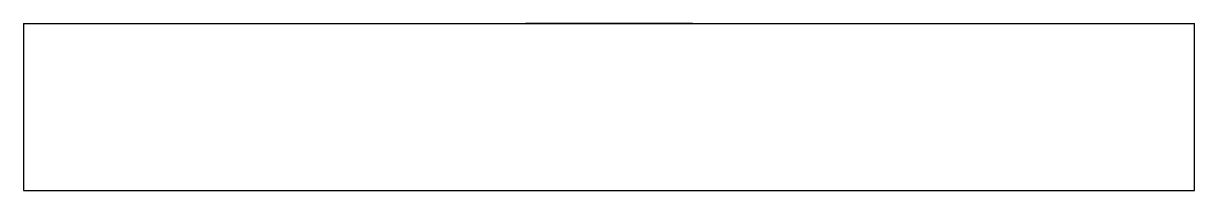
# Model space of a CAD drawing. Header units: millimetres. Extents: x 0 to 70, y 0 to 10.
import ezdxf

# ---------------------------------------------------------------- set-up
doc = ezdxf.new("R2010")
doc.units = ezdxf.units.MM
doc.header["$MEASUREMENT"] = 0

msp = doc.modelspace()

# ---------------------------------------------------------------- linework, layer by layer
for p, q in [((0, 10), (10, 10)), ((0, 10), (0, 0)), ((10, 10), (20, 10)), ((20, 10), (30, 10)), ((40, 10), (30, 10)), ((30, 10), (40, 10)), ((40, 10), (50, 10)), ((50, 10), (60, 10)), ((60, 10), (70, 10)), ((0, 0), (10, 0)), ((10, 0), (20, 0)), ((20, 0), (30, 0)), ((30, 0), (40, 0)), ((40, 0), (50, 0)), ((50, 0), (60, 0)), ((60, 0), (70, 0))]:
    msp.add_line(p, q)
msp.add_lwpolyline([(70, 0), (70, 10)])

doc.saveas('drawing.dxf')
